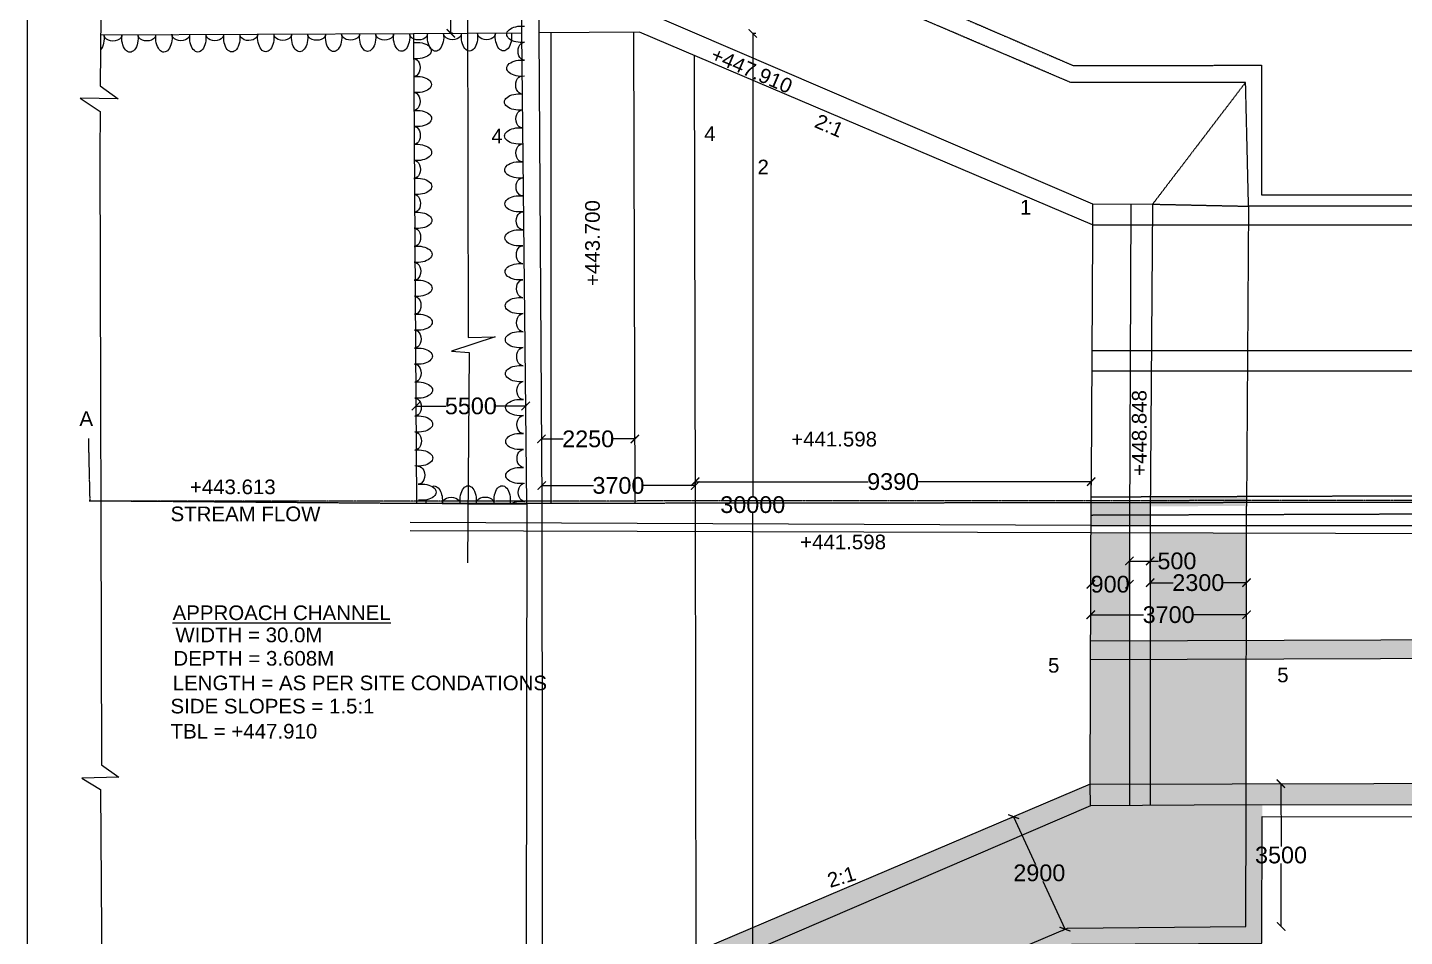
# Model space of a CAD drawing. Header units: inches. Extents: x -25940 to 116401, y 67945 to 197802.
# Drawn here: x -25940 to 6987, y 132461 to 154198 of the extents above; entities that cross this region are included whole.
import ezdxf

# ---------------------------------------------------------------- set-up
doc = ezdxf.new("R2010")
doc.units = ezdxf.units.IN
doc.header["$MEASUREMENT"] = 0
doc.linetypes.add('ACAD_ISO02W100', pattern=[15, 12, -3])
doc.linetypes.add('HIDDEN2', pattern=[0.1875, 0.125, -0.0625])
for name, color, linetype in [('DIM', 7, 'Continuous'), ('DIMENSION', 7, 'Continuous'), ('DOT LINE', 7, 'ACAD_ISO02W100'), ('HATCH', 7, 'Continuous'), ('LINE', 7, 'Continuous'), ('TEXT', 7, 'Continuous')]:
    doc.layers.add(name, color=color, linetype=linetype)
doc.styles.get("Standard").update_dxf_attribs({"font": 'arial.ttf'})
doc.dimstyles.new('ST1', dxfattribs={"dimtxt": 400, "dimasz": 200, "dimexe": 0.18, "dimexo": 0.0625, "dimgap": 0.09, "dimtad": 0, "dimtih": 1, "dimtoh": 1, "dimdec": 0, "dimzin": 0, "dimdsep": 46, "dimtxsty": 'Standard', "dimblk": 'ARCHTICK', "dimcen": 0.09, "dimadec": 0, "dimazin": 0, "dimtfac": 1, "dimtdec": 0, "dimtofl": 0, "dimtmove": 0, "dimatfit": 3, "dimldrblk": 'ARCHTICK', "dimfxl": 1, "dimtolj": 1, "dimtzin": 0, "dimarcsym": 0})

# ---------------------------------------------------------------- blocks, each defined once
blk = doc.blocks.new('_ArchTick')
at = {"color": 0, "linetype": 'ByBlock', "const_width": 0.15}
blk.add_lwpolyline([(-0.5, -0.5), (0.5, 0.5)], dxfattribs=at)
blk = doc.blocks.new('*D82')
at = {"layer": 'Defpoints', "color": 0, "transparency": 16777216}
for p in [(-15726, 163544), (-15818, 154060), (-15777, 154060)]:
    blk.add_point(p, dxfattribs=at)
at = {"layer": 'DIM', "color": 0, "lineweight": -2, "transparency": 16777216}
for p, q in [((-15726, 163544), (-15818, 163544)), ((-15818, 163544), (-15818, 159006)), ((-15818, 154060), (-15818, 158597)), ((-15777, 154060), (-15818, 154060))]:
    blk.add_line(p, q, dxfattribs=at)
at = {"layer": 'DIM', "color": 0, "lineweight": -2, "transparency": 16777216, "xscale": 200, "yscale": 200, "zscale": 200}
for p, rotation in [((-15818, 163544), 90), ((-15818, 154060), 270)]:
    blk.add_blockref('_ArchTick', p, dxfattribs=dict(at, rotation=rotation))
at = {"layer": 'DIM', "color": 0, "transparency": 16777216, "insert": (-15818, 158802), "char_height": 400, "attachment_point": 5}
blk.add_mtext('\\A1;9468', dxfattribs=at)
blk = doc.blocks.new('*D83')
at = {"layer": 'Defpoints', "color": 0, "transparency": 16777216}
for p in [(-16651, 145176), (-14027, 145203), (-14027, 145147)]:
    blk.add_point(p, dxfattribs=at)
at = {"layer": 'DIM', "color": 0, "lineweight": -2, "transparency": 16777216}
for p, q in [((-16651, 145176), (-16651, 145147)), ((-16651, 145147), (-15936, 145147)), ((-14027, 145147), (-14742, 145147)), ((-14027, 145203), (-14027, 145147))]:
    blk.add_line(p, q, dxfattribs=at)
at = {"layer": 'DIM', "color": 0, "lineweight": -2, "transparency": 16777216, "xscale": 200, "yscale": 200, "zscale": 200, "rotation": 180}
blk.add_blockref('_ArchTick', (-16651, 145147), dxfattribs=at)
at = {"layer": 'DIM', "color": 0, "lineweight": -2, "transparency": 16777216, "xscale": 200, "yscale": 200, "zscale": 200}
blk.add_blockref('_ArchTick', (-14027, 145147), dxfattribs=at)
at = {"layer": 'DIM', "color": 0, "transparency": 16777216, "insert": (-15339, 145147), "char_height": 400, "attachment_point": 5}
blk.add_mtext('\\A1;5500', dxfattribs=at)
blk = doc.blocks.new('*D84')
at = {"layer": 'Defpoints', "color": 0, "transparency": 16777216}
for p in [(-13650, 144405), (-11416, 144411), (-11416, 144359)]:
    blk.add_point(p, dxfattribs=at)
at = {"layer": 'DIM', "color": 0, "lineweight": -2, "transparency": 16777216}
for p, q in [((-13650, 144405), (-13650, 144359)), ((-13650, 144359), (-13133, 144359)), ((-11416, 144359), (-11933, 144359)), ((-11416, 144411), (-11416, 144359))]:
    blk.add_line(p, q, dxfattribs=at)
at = {"layer": 'DIM', "color": 0, "lineweight": -2, "transparency": 16777216, "xscale": 200, "yscale": 200, "zscale": 200, "rotation": 180}
blk.add_blockref('_ArchTick', (-13650, 144359), dxfattribs=at)
at = {"layer": 'DIM', "color": 0, "lineweight": -2, "transparency": 16777216, "xscale": 200, "yscale": 200, "zscale": 200}
blk.add_blockref('_ArchTick', (-11416, 144359), dxfattribs=at)
at = {"layer": 'DIM', "color": 0, "transparency": 16777216, "insert": (-12533, 144359), "char_height": 400, "attachment_point": 5}
blk.add_mtext('\\A1;2250', dxfattribs=at)
blk = doc.blocks.new('*D85')
at = {"layer": 'Defpoints', "color": 0, "transparency": 16777216}
for p in [(-13643, 143246), (-13643, 143246), (-9975, 143270)]:
    blk.add_point(p, dxfattribs=at)
at = {"layer": 'DIM', "color": 0, "lineweight": -2, "transparency": 16777216}
for p, q in [((-13643, 143246), (-13643, 143246)), ((-13643, 143246), (-12405, 143246)), ((-9975, 143246), (-11212, 143246)), ((-9975, 143270), (-9975, 143246))]:
    blk.add_line(p, q, dxfattribs=at)
at = {"layer": 'DIM', "color": 0, "lineweight": -2, "transparency": 16777216, "xscale": 200, "yscale": 200, "zscale": 200, "rotation": 180}
blk.add_blockref('_ArchTick', (-13643, 143246), dxfattribs=at)
at = {"layer": 'DIM', "color": 0, "lineweight": -2, "transparency": 16777216, "xscale": 200, "yscale": 200, "zscale": 200}
blk.add_blockref('_ArchTick', (-9975, 143246), dxfattribs=at)
at = {"layer": 'DIM', "color": 0, "transparency": 16777216, "insert": (-11809, 143246), "char_height": 400, "attachment_point": 5}
blk.add_mtext('\\A1;3700', dxfattribs=at)
blk = doc.blocks.new('*D86')
at = {"layer": 'Defpoints', "color": 0, "transparency": 16777216}
for p in [(-9975, 143246), (-506, 143337), (-506, 143218)]:
    blk.add_point(p, dxfattribs=at)
at = {"layer": 'DIM', "color": 0, "lineweight": -2, "transparency": 16777216}
for p, q in [((-9975, 143246), (-9975, 143337)), ((-9975, 143337), (-5837, 143337)), ((-506, 143337), (-4644, 143337)), ((-506, 143218), (-506, 143337))]:
    blk.add_line(p, q, dxfattribs=at)
at = {"layer": 'DIM', "color": 0, "lineweight": -2, "transparency": 16777216, "xscale": 200, "yscale": 200, "zscale": 200, "rotation": 180}
blk.add_blockref('_ArchTick', (-9975, 143337), dxfattribs=at)
at = {"layer": 'DIM', "color": 0, "lineweight": -2, "transparency": 16777216, "xscale": 200, "yscale": 200, "zscale": 200}
blk.add_blockref('_ArchTick', (-506, 143337), dxfattribs=at)
at = {"layer": 'DIM', "color": 0, "transparency": 16777216, "insert": (-5241, 143337), "char_height": 400, "attachment_point": 5}
blk.add_mtext('\\A1;9390', dxfattribs=at)
blk = doc.blocks.new('*D87')
at = {"layer": 'Defpoints', "color": 0, "transparency": 16777216}
for p in [(-8523, 154059), (-8598, 131513), (-8562, 131513)]:
    blk.add_point(p, dxfattribs=at)
at = {"layer": 'DIM', "color": 0, "lineweight": -2, "transparency": 16777216}
for p, q in [((-8523, 154059), (-8598, 154059)), ((-8598, 154059), (-8598, 142990)), ((-8598, 131513), (-8598, 142582)), ((-8562, 131513), (-8598, 131513))]:
    blk.add_line(p, q, dxfattribs=at)
at = {"layer": 'DIM', "color": 0, "lineweight": -2, "transparency": 16777216, "xscale": 200, "yscale": 200, "zscale": 200}
for p, rotation in [((-8598, 154059), 90), ((-8598, 131513), 270)]:
    blk.add_blockref('_ArchTick', p, dxfattribs=dict(at, rotation=rotation))
at = {"layer": 'DIM', "color": 0, "transparency": 16777216, "insert": (-8598, 142786), "char_height": 400, "attachment_point": 5}
blk.add_mtext('\\A1;30000', dxfattribs=at)
blk = doc.blocks.new('*D88')
at = {"layer": 'Defpoints', "color": 0, "transparency": 16777216}
for p in [(-513, 140899), (409, 140899), (409, 140883)]:
    blk.add_point(p, dxfattribs=at)
at = {"layer": 'DIM', "color": 0, "lineweight": -2, "transparency": 16777216}
for p, q in [((-513, 140899), (-513, 140883)), ((-513, 140883), (-493, 140883)), ((409, 140883), (390, 140883)), ((409, 140899), (409, 140883))]:
    blk.add_line(p, q, dxfattribs=at)
at = {"layer": 'DIM', "color": 0, "lineweight": -2, "transparency": 16777216, "xscale": 200, "yscale": 200, "zscale": 200, "rotation": 180}
blk.add_blockref('_ArchTick', (-513, 140883), dxfattribs=at)
at = {"layer": 'DIM', "color": 0, "lineweight": -2, "transparency": 16777216, "xscale": 200, "yscale": 200, "zscale": 200}
blk.add_blockref('_ArchTick', (409, 140883), dxfattribs=at)
at = {"layer": 'DIM', "color": 0, "transparency": 16777216, "insert": (-52, 140883), "char_height": 400, "attachment_point": 5}
blk.add_mtext('\\A1;900', dxfattribs=at)
blk = doc.blocks.new('*D89')
at = {"layer": 'Defpoints', "color": 0, "transparency": 16777216}
for p in [(905, 141440), (409, 140891), (905, 140892)]:
    blk.add_point(p, dxfattribs=at)
at = {"layer": 'DIM', "color": 0, "lineweight": -2, "transparency": 16777216}
for p, q in [((409, 140891), (409, 141440)), ((409, 141440), (905, 141440)), ((905, 140892), (905, 141440)), ((905, 141440), (1105, 141440))]:
    blk.add_line(p, q, dxfattribs=at)
at = {"layer": 'DIM', "color": 0, "lineweight": -2, "transparency": 16777216, "xscale": 200, "yscale": 200, "zscale": 200, "rotation": 180}
blk.add_blockref('_ArchTick', (409, 141440), dxfattribs=at)
at = {"layer": 'DIM', "color": 0, "lineweight": -2, "transparency": 16777216, "xscale": 200, "yscale": 200, "zscale": 200}
blk.add_blockref('_ArchTick', (905, 141440), dxfattribs=at)
at = {"layer": 'DIM', "color": 0, "transparency": 16777216, "insert": (1546, 141440), "char_height": 400, "attachment_point": 5}
blk.add_mtext('\\A1;500', dxfattribs=at)
blk = doc.blocks.new('*D90')
at = {"layer": 'Defpoints', "color": 0, "transparency": 16777216}
for p in [(905, 140892), (3209, 140921), (3209, 140889)]:
    blk.add_point(p, dxfattribs=at)
at = {"layer": 'DIM', "color": 0, "lineweight": -2, "transparency": 16777216}
for p, q in [((905, 140892), (905, 140921)), ((905, 140921), (1457, 140921)), ((3209, 140921), (2657, 140921)), ((3209, 140889), (3209, 140921))]:
    blk.add_line(p, q, dxfattribs=at)
at = {"layer": 'DIM', "color": 0, "lineweight": -2, "transparency": 16777216, "xscale": 200, "yscale": 200, "zscale": 200, "rotation": 180}
blk.add_blockref('_ArchTick', (905, 140921), dxfattribs=at)
at = {"layer": 'DIM', "color": 0, "lineweight": -2, "transparency": 16777216, "xscale": 200, "yscale": 200, "zscale": 200}
blk.add_blockref('_ArchTick', (3209, 140921), dxfattribs=at)
at = {"layer": 'DIM', "color": 0, "transparency": 16777216, "insert": (2057, 140921), "char_height": 400, "attachment_point": 5}
blk.add_mtext('\\A1;2300', dxfattribs=at)
blk = doc.blocks.new('*D91')
at = {"layer": 'Defpoints', "color": 0, "transparency": 16777216}
for p in [(-515, 140159), (3209, 140155), (3209, 140155)]:
    blk.add_point(p, dxfattribs=at)
at = {"layer": 'DIM', "color": 0, "lineweight": -2, "transparency": 16777216}
for p, q in [((-515, 140159), (-515, 140155)), ((-515, 140155), (750, 140155)), ((3209, 140155), (1943, 140155)), ((3209, 140155), (3209, 140155))]:
    blk.add_line(p, q, dxfattribs=at)
at = {"layer": 'DIM', "color": 0, "lineweight": -2, "transparency": 16777216, "xscale": 200, "yscale": 200, "zscale": 200, "rotation": 180}
blk.add_blockref('_ArchTick', (-515, 140155), dxfattribs=at)
at = {"layer": 'DIM', "color": 0, "lineweight": -2, "transparency": 16777216, "xscale": 200, "yscale": 200, "zscale": 200}
blk.add_blockref('_ArchTick', (3209, 140155), dxfattribs=at)
at = {"layer": 'DIM', "color": 0, "transparency": 16777216, "insert": (1347, 140155), "char_height": 400, "attachment_point": 5}
blk.add_mtext('\\A1;3700', dxfattribs=at)
blk = doc.blocks.new('*D92')
at = {"layer": 'Defpoints', "color": 0, "transparency": 16777216}
for p in [(-2424, 135297), (-1194, 132607), (-1130, 132636)]:
    blk.add_point(p, dxfattribs=at)
at = {"layer": 'DIM', "color": 0, "lineweight": -2, "transparency": 16777216}
for p, q in [((-2424, 135297), (-2359, 135326)), ((-2359, 135326), (-1838, 134186)), ((-1130, 132636), (-1651, 133777)), ((-1194, 132607), (-1130, 132636))]:
    blk.add_line(p, q, dxfattribs=at)
at = {"layer": 'DIM', "color": 0, "lineweight": -2, "transparency": 16777216, "xscale": 200, "yscale": 200, "zscale": 200}
for p, rotation in [((-2359, 135326), 114.5563977991035), ((-1130, 132636), 294.5563977991034)]:
    blk.add_blockref('_ArchTick', p, dxfattribs=dict(at, rotation=rotation))
at = {"layer": 'DIM', "color": 0, "transparency": 16777216, "insert": (-1745, 133981), "char_height": 400, "attachment_point": 5}
blk.add_mtext('\\A1;2900', dxfattribs=at)
blk = doc.blocks.new('*D93')
at = {"layer": 'Defpoints', "color": 0, "transparency": 16777216}
for p in [(4031, 136115), (4031, 136115), (4039, 132700)]:
    blk.add_point(p, dxfattribs=at)
at = {"layer": 'DIM', "color": 0, "lineweight": -2, "transparency": 16777216}
for p, q in [((4031, 136115), (4031, 136115)), ((4031, 136115), (4035, 134612)), ((4039, 132700), (4036, 134203)), ((4039, 132700), (4039, 132700))]:
    blk.add_line(p, q, dxfattribs=at)
at = {"layer": 'DIM', "color": 0, "lineweight": -2, "transparency": 16777216, "xscale": 200, "yscale": 200, "zscale": 200}
for p, rotation in [((4031, 136115), 90.13175044491436), ((4039, 132700), 270.1317504449144)]:
    blk.add_blockref('_ArchTick', p, dxfattribs=dict(at, rotation=rotation))
at = {"layer": 'DIM', "color": 0, "transparency": 16777216, "insert": (4035, 134407), "char_height": 400, "attachment_point": 5}
blk.add_mtext('\\A1;3500', dxfattribs=at)

msp = doc.modelspace()

# ---------------------------------------------------------------- hatches: boundary and pattern name
at = {"layer": 'HATCH'}
h = msp.add_hatch(dxfattribs=at)
h.set_pattern_fill('AR-CONC', color=256, scale=100, style=0)
h.set_pattern_definition([(50, (0, 0), (717.2602, -62.7521), [75, -825]), (355, (0, 0), (-138.7513, 752.192), [60, -660]), (100.45144, (59.8, -5.2), (578.509, 689.44), [63.7402, -701.142]), (46.1842, (0, 200), (1067.2413, -165.5193), [112.5, -1237.5]), (96.6356, (88.9, 186.2), (934.662, 974.1186), [95.61, -1051.714]), (351.1842, (0, 200), (934.662, 974.119), [90, -990]), (21, (100, 150), (596.907, -402.619), [75, -825]), (326, (100, 150), (243.3153, 725.15), [60, -660]), (71.45144, (149.74, 116.45), (840.2224, 322.531), [63.7402, -701.142]), (37.5, (0, 0), (12.15986, 332.89385), [0, -652, 0, -670, 0, -662.5]), (7.5, (0, 0), (263.0695, 394.4117), [0, -382, 0, -637, 0, -252.5]), (327.5, (-223, 0), (533.82244, -22.55487), [0, -250, 0, -780, 0, -1035]), (317.5, (-323, 0), (583.1862, 100.105), [0, -325, 0, -518, 0, -735])])
h.paths.add_polyline_path([(3210.7, 142110.2), (903.8, 142115.8), (906, 139530), (3207.8, 139538)])
h.paths.add_polyline_path([(409, 142117), (-509.4, 142119.2), (-517, 139525.1), (410, 139528.3)])
h.paths.add_polyline_path([(411, 142746.9), (-507.6, 142744.1), (-508.2, 142532.6), (410, 142535.8)])
h.paths.add_polyline_path([(3212, 142844.3), (906.4, 142841.5), (905.7, 142748.5), (3211.4, 142755.5)])
h.paths.add_polyline_path([(3212.9, 142980), (907.5, 142971.9), (906.4, 142841.5), (3212, 142844.3)])
h.paths.add_polyline_path([(903.4, 142473.1), (904, 142537.5), (410, 142535.8), (408.9, 142312.6), (409, 142289.5), (903.6, 142289.5)])
h.paths.add_polyline_path([(906.4, 142841.5), (411.5, 142840.9), (411, 142746.9), (905.7, 142748.5)])
h.paths.add_polyline_path([(905.7, 142748.5), (411, 142746.9), (410, 142535.8), (904, 142537.5)])
h.paths.add_polyline_path([(410, 142535.8), (-508.2, 142532.6), (-508.9, 142289.5), (409, 142289.5), (408.9, 142312.6)])
h.paths.add_polyline_path([(411.5, 142840.9), (-507.3, 142839.8), (-507.6, 142744.1), (411, 142746.9)])
h.paths.add_polyline_path([(3207.8, 139538), (906, 139530), (906.4, 139078), (3207.3, 139086)])
h.paths.add_polyline_path([(410, 139528.3), (-517, 139525.1), (-518.3, 139073.1), (410.1, 139076.3)])
h.paths.add_polyline_path([(906, 139530), (410, 139528.3), (410.1, 139076.3), (906.4, 139078)])
h.paths.add_polyline_path([(-518.3, 139073.1), (-527.1, 136104.6), (-11278.1, 131526.1), (-13628.9, 131512.5), (-13619.1, 121509.1), (-10758.6, 121510.6), (-10759.1, 128548.1), (-1071.6, 132659.1), (3191.4, 132696.6), (3203.4, 135613.1), (3207.3, 139086)])
h.paths.add_polyline_path([(3585.8, 135329.1), (3586.4, 136114), (3204, 136113.1), (3203.4, 135613.1), (3191.4, 132696.6), (-1071.6, 132659.1), (-10759.1, 128548.1), (-10758.6, 121510.6), (-13619.1, 121509.1), (-13628.9, 131512.5), (-14017.1, 131512.1), (-14031.1, 121094.6), (-10347.1, 121108.1), (-10373.6, 128290.6), (-965.6, 132276.1), (3574.4, 132298.6)])
h.paths.add_polyline_path([(1004.9, 141743.8), (2087.3, 141743.8), (2087.3, 141135.3), (1004.9, 141135.3)], flags=24)
h.paths.add_polyline_path([(1357.1, 141224.8), (2757.1, 141224.8), (2757.1, 140616.4), (1357.1, 140616.4)], flags=24)
h.paths.add_polyline_path([(650.2, 140459.1), (2043.1, 140459.1), (2043.1, 139850.6), (650.2, 139850.6)], flags=9)
h.paths.add_polyline_path([(-593, 141187.4), (489.4, 141187.4), (489.4, 140578.9), (-593, 140578.9)], flags=9)
h = msp.add_hatch(dxfattribs=at)
h.set_pattern_fill('AR-CONC', color=256, scale=100, style=0)
h.set_pattern_definition([(50, (0, 0), (717.2602, -62.7521), [75, -825]), (355, (0, 0), (-138.7513, 752.192), [60, -660]), (100.4514, (59.8, -5.2), (578.5094, 689.4395), [63.7402, -701.142]), (46.1842, (0, 200), (1067.241, -165.519), [112.5, -1237.5]), (96.6356, (88.9, 186.2), (934.663, 974.118), [95.61, -1051.713]), (351.1842, (0, 200), (934.662, 974.119), [90, -990]), (21, (100, 150), (596.907, -402.619), [75, -825]), (326, (100, 150), (243.3153, 725.15), [60, -660]), (71.4514, (149.74, 116.45), (840.2226, 322.5305), [63.7402, -701.142]), (37.5, (0, 0), (12.15986, 332.89385), [0, -652, 0, -670, 0, -662.5]), (7.5, (0, 0), (263.0695, 394.4117), [0, -382, 0, -637, 0, -252.5]), (327.5, (-223, 0), (533.82244, -22.55487), [0, -250, 0, -780, 0, -1035]), (317.5, (-323, 0), (583.1862, 100.105), [0, -325, 0, -518, 0, -735])])
h.paths.add_polyline_path([(19042.4, 139592.9), (3207.8, 139538), (3207.3, 139086), (19042.4, 139140.9)])
h.paths.add_polyline_path([(46670.8, 139688.8), (19042.4, 139592.9), (19042.4, 139140.9), (46675.6, 139236.8)])
h.paths.add_polyline_path([(46708.1, 136213.2), (19042.4, 136149.6), (19042.4, 135630), (46714, 135659.6)])
h.paths.add_polyline_path([(19042.4, 136149.6), (3204, 136113.1), (3203.4, 135613.1), (19042.4, 135630)])
h.paths.add_polyline_path([(15415.9, 139660.5), (16514.4, 139660.5), (16514.4, 139052), (15415.9, 139052)], flags=9)
h.paths.add_polyline_path([(14802, 136131), (15884.1, 136131), (15884.1, 135522.5), (14802, 135522.5)], flags=9)
h.paths.add_polyline_path([(16223.9, 136190.2), (17306.3, 136190.2), (17306.3, 135581.7), (16223.9, 135581.7)], flags=9)

# ---------------------------------------------------------------- linework, layer by layer
at = {"layer": 'DIMENSION', "linetype": 'HIDDEN2'}
for points in [[(-24485.8, 144373.2), (-24451.5, 142872.6)], [(50318.3, 142912.8), (-24467.8, 142867.6)]]:
    msp.add_lwpolyline(points, dxfattribs=at)
at = {"layer": 'DOT LINE', "color": 0}
for points in [[(-14119.1, 154066.6), (-14084.1, 164545.6), (-10371.6, 164545.6), (-10371.6, 157354.6), (-927.6, 153286.6), (3568.9, 153297.1), (3568.9, 150196.1), (46135.4, 150196.1), (46135.4, 153258.6), (55060.4, 153258.6), (83141.9, 162624.6), (83141.9, 168201.1), (85765.4, 168201.1), (85765.4, 161037.6)], [(46550.9, 149951.1), (3258.4, 149924.6), (3187.4, 152887.6), (-990.1, 152881.6), (-10794.6, 157070.6), (-10791.1, 164163.6), (-13696.1, 164147.1)], [(3187.4, 152887.6), (963.9, 149974.1)], [(963.9, 149974.1), (3258.4, 149924.6)], [(-472.1, 149477.6), (-506.1, 143253.6)], [(50353.8, 143144.6), (-506.9, 142967)], [(50352.5, 142710.2), (-508.2, 142532.6)]]:
    msp.add_lwpolyline(points, dxfattribs=at)
at = {"layer": 'DOT LINE', "color": 0, "linetype": 'ACAD_ISO02W100'}
for points in [[(-488.5, 146476.2), (50376.4, 146476.2), (50364.9, 149941.6)], [(-472.1, 149477.6), (50363.4, 149468.1)], [(-491.1, 145989.6), (50363.3, 145996.9)]]:
    msp.add_lwpolyline(points, dxfattribs=at)
at = {"layer": 'LINE', "color": 0}
for points in [[(-23994.6, 174706.6), (-24199.1, 152804.6), (-23776.1, 152496.6), (-24685.1, 152507.6), (-24199.1, 152189.1), (-24213.6, 151188.1)], [(-15460.5, 174693.3), (-15399.6, 146782.6), (-14758.1, 146800.1), (-15799.6, 146459.1), (-15381.6, 146429.6), (-15422.1, 141398.6)], [(-14002.1, 142802.1), (-14031.1, 121094.6), (-10361.1, 121108.1), (-10373.6, 128290.6), (-965.6, 132276.1), (3574.4, 132298.6), (3583.9, 135329.1), (11734.4, 135323.1), (35329.9, 135303.1), (46294.4, 135362.6), (46328.9, 132321.6), (55074.9, 132295.6), (82955.9, 122937.1), (82987.9, 117407.1), (85624.4, 117407.1), (85585.9, 144051.6), (85751.4, 161037.6), (85345.9, 161037.6), (85345.9, 167788.1), (83573.9, 167788.1)], [(-13696.1, 164147.1), (-13688.6, 163549.1), (-13713.1, 154069.6), (-13640.1, 142822.6), (-13619.1, 121509.1), (-10758.6, 121510.6), (-10759.1, 128548.1), (-1071.6, 132659.1), (3191.4, 132696.6), (3203.4, 135613.1), (3211.4, 142755.6)], [(-13179.6, 164134.6), (-13203.6, 154562.1), (-11179.1, 154581.1), (-472.1, 149985.6), (963.9, 149974.1), (903.4, 142473.1)], [(-24187.7, 154021.3), (-16712.6, 154053.1), (-16635.1, 142820.6), (-15410.7, 142810.7), (-14002.1, 142802.1), (-14119.1, 154066.6), (-16712.5, 154048.7)], [(-472.1, 149477.6), (-11302.1, 154090.1), (-13713.1, 154069.6)], [(-11412.1, 142809.6), (-11442.8, 154088.9)], [(-9995.4, 153533.5), (-9974.1, 142792.6)], [(-24213.6, 151188.1), (-24174.1, 136565.1), (-23759.1, 136272.6), (-24644.1, 136246.6), (-24191.6, 135976.6), (-24043.6, 114553.1), (-23025.6, 114547.6)], [(-472.1, 149985.6), (-472.1, 149477.6)], [(446, 149978.2), (408.9, 142312.6)], [(-527.1, 136104.6), (-506.1, 143253.6)], [(-508.9, 142289.5), (13952.9, 142289.5), (14190.9, 143408.1), (14701.9, 141133.1), (14852.9, 142293.6), (22726.9, 142344.1), (22880.9, 143447.6), (23620.9, 141322.6), (23800.4, 142359.1), (46653.9, 142503.1)], [(-509.4, 142119.2), (14109.4, 142083.6), (14216.4, 142490.1), (14753.4, 139967.1), (15038.4, 142082.1), (22883.4, 142135.6), (22963.4, 142597.1), (23707.4, 140485.1), (23976.4, 142155.6), (46642.7, 142305.5), (46642.7, 142305.5), (46745.4, 132727.6), (55126.4, 132692.1), (83373.9, 123206.6), (83405.4, 117799.1), (85218.9, 117808.1), (85186.4, 124505.6), (50353.9, 136221.6), (50352.9, 142900.6)], [(-508.9, 142289.5), (-16786.6, 142365.1)], [(-16786.6, 142167.1), (-509.4, 142119.2)], [(50353.4, 139701.6), (-517, 139525.1)], [(50352.1, 139249.5), (-518.3, 139073.1)], [(3203.4, 135613.1), (-520.1, 135589.1), (-527.1, 136104.6), (-11278.1, 131526.1), (-13628.9, 131523.7)], [(-527.1, 136104.6), (50353.9, 136221.6)], [(3203.4, 135613.1), (50346, 135663.5), (50353.9, 136221.6)]]:
    msp.add_lwpolyline(points, dxfattribs=at)
at = {"layer": 'LINE'}
for points in [[(-13415.1, 142824.4), (-13416.1, 154072.1)], [(3258.4, 149924.6), (3211.4, 142755.6)], [(-9974.1, 142828.5), (-9955.7, 132089.2)], [(408.9, 142312.6), (411.4, 135595.1)], [(903.4, 142473.1), (909.5, 135598.3)], [(-520.1, 135589.1), (-11141.1, 131019.1), (-13106.1, 131019.1), (-13101.1, 121509.3)]]:
    msp.add_lwpolyline(points, dxfattribs=at)
at = {"layer": 'LINE', "color": 0, "linetype": 'ACAD_ISO02W100'}
msp.add_lwpolyline([(-24468.5, 142883.6), (-16635.1, 142820.6), (50352.9, 142900.6)], dxfattribs=at)
at = {"layer": 'TEXT'}
msp.add_lwpolyline([(-25939.8, 197802.2), (116401.4, 197802.2), (116401.4, 98457.2), (-25939.8, 98457.2)], close=True, dxfattribs=at)
at = {"layer": 'TEXT', "extrusion": (0, 0, -1)}
for centre, major_axis, ratio, start_param, end_param in [((-14134.5, 154037.3), (-347.2, 0), 0.5611027, 4.4825214, 8.0798398), ((-24303.2, 153950.9), (0, -347.2), 0.5611027, 4.4825214, 5.6696496), ((-23897.2, 154030.8), (216.2, 0.8), 0.7188112, 0, 3.1415927), ((-23491.2, 153953.8), (0, -347.2), 0.5611027, 4.4825214, 8.0798398), ((-23085.2, 154033.7), (216.2, 0.8), 0.7188112, 0, 3.1415927), ((-22679.2, 153956.7), (0, -347.2), 0.5611027, 4.4825214, 8.0798398), ((-22273.3, 154036.6), (216.2, 0.8), 0.7188112, 0, 3.1415927), ((-21867.2, 153959.6), (0, -347.2), 0.5611027, 4.4825214, 8.0798398), ((-21461.3, 154039.5), (216.2, 0.8), 0.7188112, 0, 3.1415927), ((-21055.2, 153962.5), (0, -347.2), 0.5611027, 4.4825214, 8.0798398), ((-20649.3, 154042.4), (216.2, 0.8), 0.7188112, 0, 3.1415927), ((-20243.2, 153965.4), (0, -347.2), 0.5611027, 4.4825214, 8.0798398), ((-19837.3, 154045.3), (216.2, 0.8), 0.7188112, 0, 3.1415927), ((-19431.2, 153968.3), (0, -347.2), 0.5611027, 4.4825214, 8.0798398), ((-19025.3, 154048.2), (216.2, 0.8), 0.7188112, 0, 3.1415927), ((-18619.2, 153971.2), (0, -347.2), 0.5611027, 4.4825214, 8.0798398), ((-18213.3, 154051.1), (216.2, 0.8), 0.7188112, 0, 3.1415927), ((-17807.2, 153974.1), (0, -347.2), 0.5611027, 4.4825214, 8.0798398), ((-17401.3, 154054), (216.2, 0.8), 0.7188112, 0, 3.1415927), ((-16995.2, 153977), (0, -347.2), 0.5611027, 4.4825214, 8.0798398), ((-16589.3, 154056.9), (216.2, 0.8), 0.7188112, 0, 3.1415927), ((-16632, 153647.9), (347.2, 0), 0.5611027, 4.4825214, 8.0798398), ((-16183.2, 153979.9), (0, -347.2), 0.5611027, 4.4825214, 8.0798398), ((-15777.3, 154059.8), (216.2, 0.8), 0.7188112, 0, 3.1415927), ((-15371.2, 153982.8), (0, -347.2), 0.5611027, 4.4825214, 8.0798398), ((-14965.3, 154062.7), (216.2, 0.8), 0.7188112, 0, 3.1415927), ((-14559.2, 153985.7), (0, -347.2), 0.5611027, 4.4825214, 8.0798398), ((-14054.6, 153631.4), (0.8, -216.2), 0.7188112, 0, 3.1415927), ((-16708.9, 153241.8), (-0.8, 216.2), 0.7188112, 0, 3.1415927), ((-14131.6, 153225.3), (-347.2, 0), 0.5611027, 4.4825214, 8.0798398), ((-16629.1, 152835.9), (347.2, 0), 0.5611027, 4.4825214, 8.0798398), ((-14110.2, 152824), (0.8, -216.2), 0.7188112, 0, 3.1415927), ((-16706, 152429.8), (-0.8, 216.2), 0.7188112, 0, 3.1415927), ((-14187.2, 152417.9), (-347.2, 0), 0.5611027, 4.4825214, 8.0798398), ((-16626.2, 152023.9), (347.2, 0), 0.5611027, 4.4825214, 8.0798398), ((-14107.3, 152012), (0.8, -216.2), 0.7188112, 0, 3.1415927), ((-16703.1, 151617.8), (-0.8, 216.2), 0.7188112, 0, 3.1415927), ((-14184.3, 151605.9), (-347.2, 0), 0.5611027, 4.4825214, 8.0798398), ((-16623.3, 151211.9), (347.2, 0), 0.5611027, 4.4825214, 8.0798398), ((-14104.4, 151200), (0.8, -216.2), 0.7188112, 0, 3.1415927), ((-16700.2, 150805.8), (-0.8, 216.2), 0.7188112, 0, 3.1415927), ((-14181.4, 150793.9), (-347.2, 0), 0.5611027, 4.4825214, 8.0798398), ((-16620.4, 150399.9), (347.2, 0), 0.5611027, 4.4825214, 8.0798398), ((-14101.5, 150388), (0.8, -216.2), 0.7188112, 0, 3.1415927), ((-16697.3, 149993.8), (-0.8, 216.2), 0.7188112, 0, 3.1415927), ((-14178.5, 149982), (-347.2, 0), 0.5611027, 4.4825214, 8.0798398), ((-16617.5, 149587.9), (347.2, 0), 0.5611027, 4.4825214, 8.0798398), ((-14098.6, 149576), (0.8, -216.2), 0.7188112, 0, 3.1415927), ((-16694.4, 149181.8), (-0.8, 216.2), 0.7188112, 0, 3.1415927), ((-14175.6, 149170), (-347.2, 0), 0.5611027, 4.4825214, 8.0798398), ((-16614.6, 148775.9), (347.2, 0), 0.5611027, 4.4825214, 8.0798398), ((-14095.7, 148764), (0.8, -216.2), 0.7188112, 0, 3.1415927), ((-16691.5, 148369.8), (-0.8, 216.2), 0.7188112, 0, 3.1415927), ((-14172.7, 148358), (-347.2, 0), 0.5611027, 4.4825214, 8.0798398), ((-16611.7, 147963.9), (347.2, 0), 0.5611027, 4.4825214, 8.0798398), ((-14092.8, 147952), (0.8, -216.2), 0.7188112, 0, 3.1415927), ((-16688.6, 147557.8), (-0.8, 216.2), 0.7188112, 0, 3.1415927), ((-14169.8, 147546), (-347.2, 0), 0.5611027, 4.4825214, 8.0798398), ((-16608.8, 147151.9), (347.2, 0), 0.5611027, 4.4825214, 8.0798398), ((-14089.9, 147140.1), (0.8, -216.2), 0.7188112, 0, 3.1415927), ((-16685.7, 146745.8), (-0.8, 216.2), 0.7188112, 0, 3.1415927), ((-14166.9, 146734), (-347.2, 0), 0.5611027, 4.4825214, 8.0798398), ((-16605.9, 146339.9), (347.2, 0), 0.5611027, 4.4825214, 8.0798398), ((-14087, 146328.1), (0.8, -216.2), 0.7188112, 0, 3.1415927), ((-16682.8, 145933.8), (-0.8, 216.2), 0.7188112, 0, 3.1415927), ((-14164, 145922), (-347.2, 0), 0.5611027, 4.4825214, 8.0798398), ((-16603, 145527.9), (347.2, 0), 0.5611027, 4.4825214, 8.0798398), ((-14084.1, 145516.1), (0.8, -216.2), 0.7188112, 0, 3.1415927), ((-16679.9, 145121.8), (-0.8, 216.2), 0.7188112, 0, 3.1415927), ((-14161.1, 145110), (-347.2, 0), 0.5611027, 4.4825214, 8.0798398), ((-16600.1, 144715.9), (347.2, 0), 0.5611027, 4.4825214, 8.0798398), ((-14081.2, 144704.1), (0.8, -216.2), 0.7188112, 0, 3.1415927), ((-16677, 144309.9), (-0.8, 216.2), 0.7188112, 0, 3.1415927), ((-14158.2, 144298), (-347.2, 0), 0.5611027, 4.4825214, 8.0798398), ((-16597.2, 143903.9), (347.2, 0), 0.5611027, 4.4825214, 8.0798398), ((-14078.3, 143892.1), (0.8, -216.2), 0.7188112, 0, 3.1415927), ((-16596.4, 143492.9), (-0.8, 216.2), 0.7188112, 0, 3.1415927), ((-14155.3, 143486), (-347.2, 0), 0.5611027, 4.4825214, 8.0798398), ((-16516.5, 143087), (347.2, 0), 0.5611027, 4.4825214, 8.0798398), ((-16214.7, 142888.4), (0, 347.2), 0.5611027, 6.0095664, 8.0798398), ((-15402.7, 142891.3), (0, 347.2), 0.5611027, 4.4825214, 8.0798398), ((-14590.7, 142894.2), (0, 347.2), 0.5611027, 4.4825214, 8.0798398), ((-14051.6, 143082.7), (0.8, -216.2), 0.7188112, 0, 3.1415927), ((-16214.7, 142888.4), (0, 347.2), 0.5611027, 4.4825214, 4.750907), ((-15808.6, 142811.4), (-216.2, -0.8), 0.7188112, 0, 3.1415927), ((-14996.6, 142814.3), (-216.2, -0.8), 0.7188112, 0, 3.1415927), ((-14128.6, 142676.6), (-347.2, 0), 0.5611027, 6.9989205, 8.0798398)]:
    msp.add_ellipse(centre, major_axis=major_axis, ratio=ratio, start_param=start_param, end_param=end_param, dxfattribs=at)

# ---------------------------------------------------------------- texts
at = {"layer": 'TEXT'}
for s, rotation, p in [('+447.910', 336.67824, (-9634.1, 153420.9)), ('2:1', 336.67824, (-7149.7, 151825.9)), ('+443.700', 90, (-12255.5, 148018)), ('+448.848', 90, (818.8, 143476.1)), ('2:1', 16.7556, (-6750.1, 133621.9))]:
    msp.add_text(s, height=350, rotation=rotation, dxfattribs=at).set_placement(p)
for s, p in [('4', (-9759.5, 151485.4)), ('4', (-14848.2, 151426.8)), ('2', (-8484.4, 150687.7)), ('1', (-2208, 149727.1)), ('A', (-24698.8, 144672.6)), ('+441.598', (-7678.7, 144179.8)), ('+443.613', (-22058.7, 143039)), ('STREAM FLOW', (-22520.2, 142392.6)), ('+441.598', (-7464.3, 141720.7)), ('%%UAPPROACH CHANNEL', (-22471, 140028)), ('WIDTH = 30.0M', (-22404.7, 139497.9)), ('DEPTH = 3.608M', (-22451.7, 138938.4)), ('5', (-1537, 138771.4)), ('LENGTH = AS PER SITE CONDATIONS', (-22468, 138349.5)), ('5', (3943.5, 138541)), ('SIDE SLOPES = 1.5:1', (-22521.5, 137794.9)), ('TBL = +447.910', (-22518.4, 137194.9))]:
    msp.add_text(s, height=350, dxfattribs=at).set_placement(p)

# ---------------------------------------------------------------- dimensions: what is measured, and where the dimension line sits
at = {"layer": 'DIM'}
dim = msp.add_linear_dim(base=(-15817.8, 154059.8), p1=(-15726.1, 163543.6), p2=(-15777.3, 154059.8), angle=90, text='9468', dimstyle='ST1', dxfattribs=at)
dim.commit()
dim.dimension.update_dxf_attribs({"geometry": '*D82', "text_midpoint": (-15817.8, 158801.7)})
dim = msp.add_linear_dim(base=(-8597.7, 131512.7), p1=(-8523.3, 154059.2), p2=(-8561.9, 131512.7), angle=90, text='30000', dimstyle='ST1', override={"dimtofl": 0}, dxfattribs=at)
dim.commit()
dim.dimension.update_dxf_attribs({"geometry": '*D87', "text_midpoint": (-8597.7, 142786)})
for base, p1, p2, text, picture, middle in [((-14027, 145146.8), (-16651.3, 145176), (-14027, 145203.3), '5500', '*D83', (-15339.2, 145146.8)), ((-11416.4, 144359.4), (-13650.3, 144405.2), (-11416.4, 144411.2), '2250', '*D84', (-12533.4, 144359.4)), ((-506.2, 143337), (-9975, 143245.8), (-506.2, 143218), '9390', '*D86', (-5240.6, 143337)), ((-13642.8, 143245.9), (-9975, 143269.8), (-13642.8, 143245.9), '3700', '*D85', (-11808.9, 143245.9)), ((904.8, 141439.5), (409.5, 140891.1), (904.8, 140891.6), '500', '*D89', (1546.1, 141439.5)), ((409.5, 140883.1), (-513, 140899), (409.5, 140899.3), '900', '*D88', (-51.8, 140883.1)), ((3209.4, 140920.6), (904.8, 140891.6), (3209.4, 140889), '2300', '*D90', (2057.1, 140920.6)), ((3208.5, 140154.9), (-515.1, 140159), (3208.5, 140154.9), '3700', '*D91', (1346.7, 140154.9))]:
    dim = msp.add_linear_dim(base=base, p1=p1, p2=p2, text=text, dimstyle='ST1', dxfattribs=at)
    dim.commit()
    dim.dimension.update_dxf_attribs({"geometry": picture, "text_midpoint": middle})
for p1, p2, distance, text, picture, middle in [((4039, 132699.6), (4031.2, 136115), 0, '3500', '*D93', (4035.1, 134407.3)), ((-2423.6, 135296.9), (-1194.5, 132606.9), 70.6, '2900', '*D92', (-1744.8, 133981.2))]:
    dim = msp.add_aligned_dim(p1=p1, p2=p2, distance=distance, text=text, dimstyle='ST1', dxfattribs=at)
    dim.commit()
    dim.dimension.update_dxf_attribs({"geometry": picture, "text_midpoint": middle})

doc.saveas('drawing.dxf')
